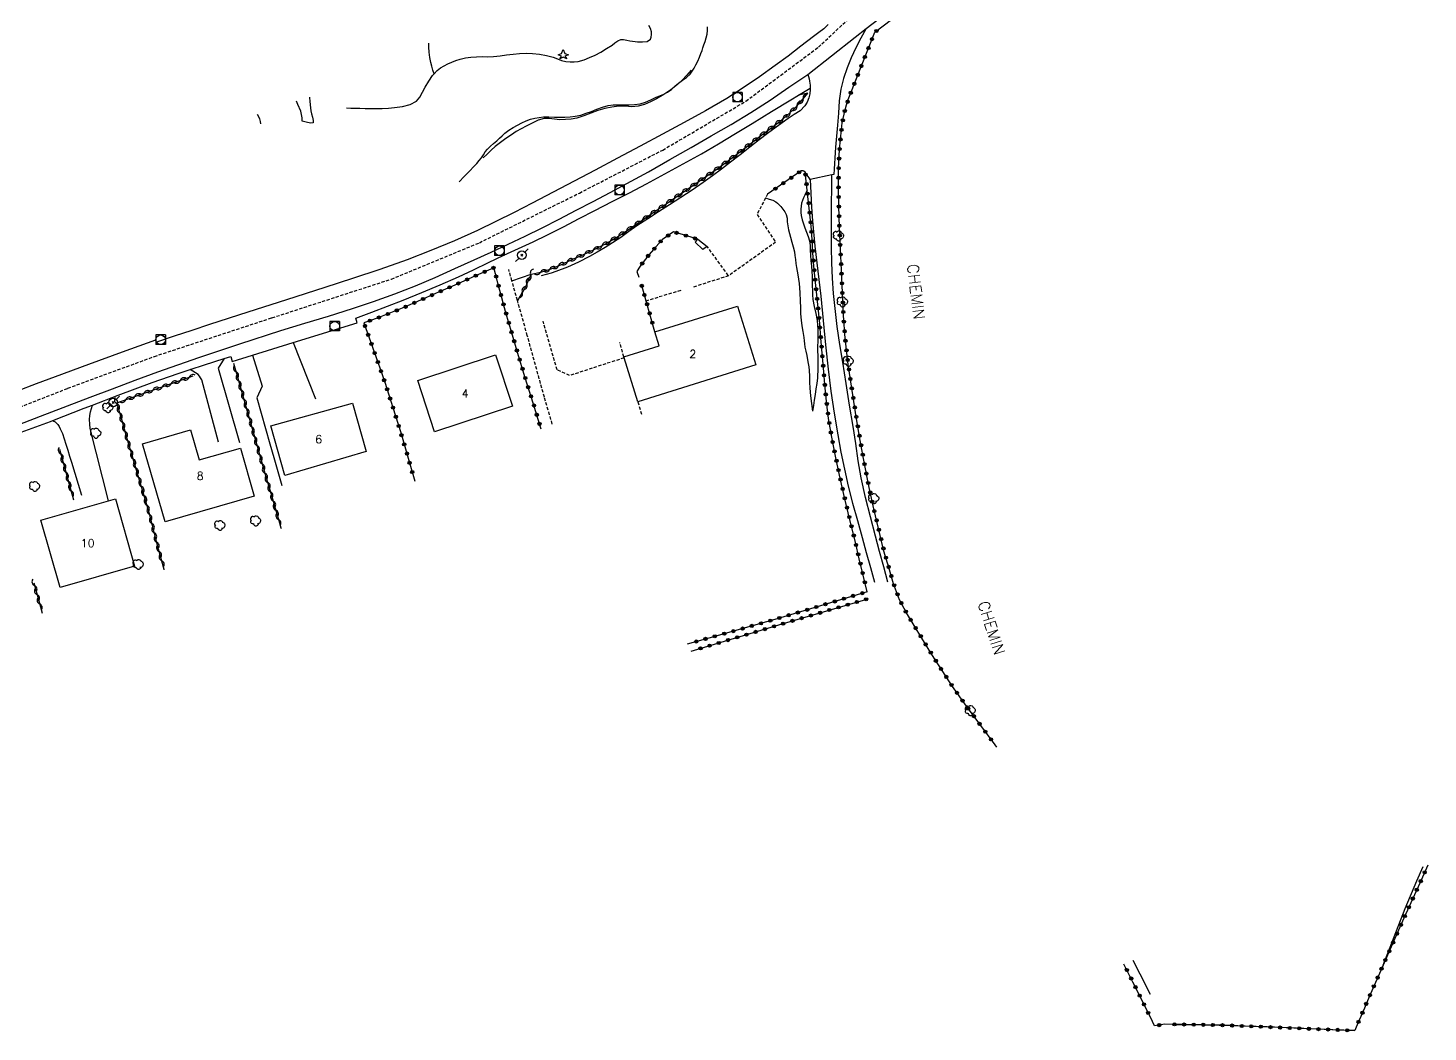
# Model space of a CAD drawing. Header units: millimetres. Extents: x 192000 to 193000, y 104999 to 106000.
# Drawn here: x 192181.7 to 192400.3, y 105669.4 to 105826.2 of the extents above; entities that cross this region are included whole.
import ezdxf
from ezdxf.enums import TextEntityAlignment as Align

# ---------------------------------------------------------------- set-up
doc = ezdxf.new("R2010")
doc.units = ezdxf.units.MM
doc.linetypes.add('DASHED', pattern=[0.75, 0.5, -0.25])
doc.layers.get('0').update_dxf_attribs({"linetype": 'CONTINUOUS'})
for name, color, linetype in [('W0001', 6, 'DASHED'), ('W0008', 7, 'CONTINUOUS'), ('W0014', 7, 'CONTINUOUS'), ('W0017', 7, 'CONTINUOUS'), ('W0071', 7, 'CONTINUOUS'), ('W0101', 7, 'CONTINUOUS'), ('W0105', 7, 'CONTINUOUS'), ('W0112', 1, 'DASHED'), ('W0211', 2, 'CONTINUOUS'), ('W0214', 2, 'CONTINUOUS'), ('W0300', 7, 'CONTINUOUS'), ('W0303', 7, 'CONTINUOUS'), ('W0310', 3, 'CONTINUOUS'), ('W0323', 7, 'CONTINUOUS'), ('W0420', 7, 'CONTINUOUS'), ('W0473', 7, 'CONTINUOUS'), ('W0989', 7, 'CONTINUOUS'), ('W0991', 7, 'CONTINUOUS')]:
    doc.layers.add(name, color=color, linetype=linetype)
doc.styles.get("Standard").update_dxf_attribs({"font": 'romans.shx', "width": 0.85})

# ---------------------------------------------------------------- blocks, each defined once
blk = doc.blocks.new('T420')
for p, q in [((0.75, 0.75), (-0.75, 0.75)), ((-0.75, 0.75), (-0.75, -0.75)), ((0.75, 0.75), (0.75, -0.75)), ((0.75, -0.75), (-0.75, -0.75))]:
    blk.add_line(p, q)
blk.add_ellipse((0, 0), major_axis=(-0.53, 0.53), ratio=1, start_param=3.926991, end_param=10.210176)
blk = doc.blocks.new('T303')
for p, q in [((-0.77, 0), (-0.28, 0.21)), ((-0.28, -0.21), (-0.77, 0)), ((-0.28, 0.21), (0, 0.83)), ((0, 0.83), (0.28, 0.21)), ((0.28, 0.21), (0.83, 0)), ((0.83, 0), (0.28, -0.21)), ((-0.49, -0.63), (-0.28, -0.21)), ((0, -0.35), (-0.49, -0.63)), ((0.56, -0.63), (0, -0.35)), ((0.28, -0.21), (0.56, -0.63))]:
    blk.add_line(p, q)
blk = doc.blocks.new('T300')
for p, q in [((-0.8, 0.51), (-0.86, 0.34)), ((-0.86, 0.34), (-0.86, 0.17)), ((-0.86, 0.17), (-0.74, 0.06)), ((-0.69, 0.63), (-0.8, 0.51)), ((-0.8, -0.06), (-0.74, 0.06)), ((-0.74, 0.06), (-0.69, 0.11)), ((-0.57, 0.69), (-0.69, 0.63)), ((-0.46, 0.69), (-0.57, 0.69)), ((-0.29, 0.63), (-0.46, 0.69)), ((-0.29, 0.63), (-0.17, 0.74)), ((-0.23, 0.57), (-0.29, 0.63)), ((-0.17, 0.74), (-0.06, 0.8)), ((-0.06, 0.8), (0.06, 0.8)), ((0.06, 0.8), (0.23, 0.74)), ((0.23, 0.74), (0.34, 0.63)), ((0.34, 0.63), (0.4, 0.51)), ((0.46, 0.46), (0.34, 0.46)), ((0.4, 0.51), (0.4, 0.46)), ((0.57, 0.4), (0.46, 0.46)), ((0.57, 0.4), (0.69, 0.29)), ((0.69, 0.29), (0.74, 0.17)), ((0.74, 0.06), (0.69, -0.17)), ((0.74, 0.17), (0.74, 0.06)), ((-0.8, -0.17), (-0.8, -0.06)), ((-0.8, -0.23), (-0.8, -0.17)), ((-0.74, -0.34), (-0.8, -0.23)), ((-0.69, -0.4), (-0.74, -0.34)), ((-0.51, -0.46), (-0.69, -0.4)), ((-0.4, -0.46), (-0.51, -0.46)), ((-0.4, -0.46), (-0.34, -0.46)), ((-0.34, -0.46), (-0.34, -0.4)), ((-0.34, -0.51), (-0.34, -0.46)), ((-0.29, -0.63), (-0.34, -0.51)), ((-0.17, -0.74), (-0.29, -0.63)), ((-0.06, -0.8), (-0.17, -0.74)), ((0.06, -0.8), (-0.06, -0.8)), ((0.17, -0.74), (0.06, -0.8)), ((0.23, -0.69), (0.17, -0.74)), ((0.29, -0.46), (0.23, -0.46)), ((0.29, -0.63), (0.23, -0.69)), ((0.46, -0.4), (0.29, -0.46)), ((0.34, -0.51), (0.29, -0.63)), ((0.34, -0.51), (0.34, -0.46)), ((0.57, -0.34), (0.46, -0.4)), ((0.63, -0.29), (0.57, -0.34)), ((0.69, -0.17), (0.63, -0.29))]:
    blk.add_line(p, q)
blk = doc.blocks.new('T473')
for p, q in [((-0.166667, 0.166667), (0.166667, -0.166667)), ((-0.166667, -0.166667), (0.166667, 0.166667)), ((0.500001, 0.500001), (1.000002, 1.000002)), ((-1.000002, -1.000002), (-0.500001, -0.500001))]:
    blk.add_line(p, q)
blk.add_ellipse((0, 0), major_axis=(0.471405, 0.471405), ratio=1, start_param=5.4977871438, end_param=11.780972451)
blk = doc.blocks.new('t323o')
at = {"color": 0, "linetype": 'Continuous'}
for radius in [0.25, 0.15]:
    blk.add_circle((0, 0), radius, dxfattribs=at)
blk = doc.blocks.new('t310o')
at = {"color": 0, "linetype": 'Continuous'}
for centre, start, end in [((-0.5, 0.38), 216.8699, 323.1304), ((0.5, -0.37), 36.8699, 143.1303)]:
    blk.add_arc(centre, 0.625, start, end, dxfattribs=at)

msp = doc.modelspace()

# ---------------------------------------------------------------- linework, layer by layer
at = {"layer": 'W0001'}
msp.add_lwpolyline([(192023.77, 105671), (192033.54, 105679.78), (192042.98, 105688.81), (192055.85, 105701.49), (192066.97, 105711.35), (192078.77, 105720.17), (192090.17, 105727.69), (192102.26, 105733.98), (192114.73, 105739.69), (192126.74, 105744.99), (192141.28, 105751.44), (192158.29, 105758.62), (192173.39, 105764.24), (192187.89, 105769.94), (192201.39, 105774.91), (192219.76, 105780.94), (192238.41, 105786.99), (192252.16, 105792.67), (192267.78, 105800.43), (192280.79, 105807.15), (192293.77, 105814.78), (192305.09, 105823.22), (192312.6, 105830.25)], dxfattribs=at)
at = {"layer": 'W0008'}
for points in [[(192303.47, 105818.97), (192307.15, 105821.87), (192310.83, 105824.77), (192312.55, 105826.11), (192314.53, 105827.64), (192318.52, 105830.68), (192322.54, 105833.68), (192326.59, 105836.63), (192331.59, 105840.14), (192336.65, 105843.58), (192341.73, 105846.98), (192346.98, 105850.43), (192352.25, 105853.84), (192357.51, 105857.27), (192362.23, 105860.41), (192366.95, 105863.56), (192371.68, 105866.69), (192375.97, 105869.48), (192380.27, 105872.25), (192384.58, 105875.01)], [(192306.6, 105826.78), (192305.93, 105826.09), (192305.14, 105825.49), (192304.35, 105824.89), (192302.37, 105823.36), (192300.38, 105821.83), (192298.37, 105820.33), (192295.88, 105818.57), (192293.35, 105816.85), (192290.78, 105815.21), (192287.48, 105813.27), (192284.12, 105811.45), (192280.76, 105809.64), (192277.25, 105807.74), (192273.74, 105805.86), (192270.22, 105803.99), (192266.95, 105802.27), (192263.68, 105800.55), (192260.41, 105798.84), (192257.57, 105797.41), (192254.73, 105795.97), (192251.86, 105794.59), (192248.24, 105792.97), (192244.58, 105791.43), (192240.88, 105789.98), (192236.62, 105788.47), (192232.32, 105787.07), (192228.01, 105785.66), (192222.01, 105783.74), (192216, 105781.82), (192210, 105779.87), (192207.24, 105778.96), (192204.49, 105778.05), (192201.73, 105777.13), (192201.59, 105777.44)], [(192201.59, 105777.44), (192196.35, 105775.55), (192191.1, 105773.66), (192185.88, 105771.74), (192182.92, 105770.62), (192179.96, 105769.48), (192177, 105768.35), (192173.39, 105766.97), (192169.78, 105765.6), (192166.17, 105764.21), (192163.17, 105763.03), (192160.17, 105761.84), (192157.18, 105760.63), (192156.4, 105760.32), (192152.96, 105758.92), (192150.65, 105757.97), (192148.76, 105757.19), (192144.57, 105755.42), (192141.23, 105753.98), (192137.91, 105752.52), (192134.6, 105751.04), (192133.01, 105750.33), (192131.42, 105749.61), (192129.83, 105748.89)]]:
    msp.add_lwpolyline(points, dxfattribs=at)
at = {"layer": 'W0014'}
for points in [[(192175.88, 105762.63), (192183.61, 105765.58), (192191.34, 105768.52), (192194.87, 105769.86), (192198.4, 105771.21), (192201.94, 105772.52), (192208.31, 105774.73), (192214.72, 105776.85), (192221.13, 105778.96), (192224.87, 105780.08), (192228.61, 105781.2), (192232.33, 105782.39), (192235.63, 105783.51), (192238.92, 105784.69), (192242.17, 105785.95), (192245.25, 105787.25), (192248.31, 105788.62), (192251.36, 105790.01), (192254.01, 105791.22), (192256.65, 105792.44), (192259.28, 105793.69), (192261.95, 105795.02), (192264.6, 105796.37), (192267.24, 105797.74), (192269.9, 105799.12), (192272.55, 105800.5), (192275.18, 105801.91), (192278.55, 105803.77), (192281.91, 105805.66), (192285.24, 105807.57), (192288.36, 105809.36), (192291.47, 105811.16), (192294.54, 105813.02), (192297.54, 105814.96), (192300.5, 105816.97), (192303.47, 105818.97)], [(192232.87, 105780.9), (192235.33, 105781.83), (192237.8, 105782.76), (192240.26, 105783.72), (192243.15, 105784.89), (192246.02, 105786.09), (192248.87, 105787.35), (192251.24, 105788.46), (192253.59, 105789.6), (192255.95, 105790.74), (192258.24, 105791.79), (192260.53, 105792.82), (192262.81, 105793.9), (192265.28, 105795.14), (192267.72, 105796.43), (192270.17, 105797.72), (192272.87, 105799.1), (192275.57, 105800.48), (192278.25, 105801.88), (192281.13, 105803.42), (192283.99, 105804.97), (192286.83, 105806.57), (192289.49, 105808.13), (192292.13, 105809.72), (192294.77, 105811.32), (192297.78, 105813.15), (192300.8, 105814.99), (192302.01, 105815.72), (192303.81, 105816.82)], [(192213.52, 105774.13), (192216.73, 105775.12), (192223.09, 105777.08), (192233.05, 105780.16)], [(192233.05, 105780.16), (192232.87, 105780.9)], [(192185.16, 105764.76), (192185.53, 105764.91), (192190.44, 105766.82), (192191.71, 105767.32), (192195.72, 105768.88), (192201.03, 105770.85), (192205.11, 105772.24), (192206.98, 105772.85), (192209.22, 105773.58), (192212.3, 105774.59), (192213.32, 105774.92)], [(192213.32, 105774.92), (192213.52, 105774.13)], [(192155.54, 105753.24), (192155.85, 105753.38), (192159.86, 105755.11), (192163.91, 105756.74), (192167.98, 105758.34), (192168.01, 105758.35), (192173.02, 105760.27), (192173.69, 105760.52), (192179.42, 105762.64), (192185.16, 105764.76)]]:
    msp.add_lwpolyline(points, dxfattribs=at)
at = {"layer": 'W0017'}
for points in [[(192312.55, 105826.11), (192311.74, 105824.61), (192310.92, 105823.11), (192310.2, 105821.57), (192309.57, 105819.97), (192309.02, 105818.33), (192308.6, 105816.67), (192308.33, 105814.81), (192308.22, 105812.92), (192308.1, 105811.03), (192307.94, 105809.31), (192307.78, 105807.59), (192307.64, 105805.87), (192307.59, 105805.02), (192307.54, 105804.17), (192307.49, 105803.32)], [(192303.47, 105818.97), (192303.55, 105818.62), (192303.64, 105818.28), (192303.7, 105817.93), (192303.79, 105817.27), (192303.81, 105816.82), (192303.82, 105816.6), (192303.77, 105815.95), (192303.59, 105815.28), (192303.32, 105814.62), (192302.97, 105814.03), (192302.23, 105813.29), (192301.31, 105812.68), (192300.39, 105812.08), (192298.88, 105810.97), (192297.36, 105809.87), (192295.86, 105808.75), (192294.37, 105807.58), (192292.89, 105806.39), (192291.39, 105805.23), (192289.97, 105804.15), (192288.54, 105803.1), (192287.09, 105802.06), (192285.36, 105800.88), (192283.6, 105799.73), (192281.84, 105798.59), (192280.14, 105797.49), (192278.44, 105796.41), (192276.76, 105795.3), (192275.5, 105794.41), (192274.24, 105793.51), (192272.96, 105792.64), (192271.78, 105791.9), (192270.57, 105791.19), (192269.34, 105790.52), (192267.63, 105789.65), (192265.89, 105788.86), (192264.1, 105788.17), (192263.34, 105787.93), (192262.57, 105787.71), (192261.8, 105787.48)], [(192303.8, 105802.57), (192303.65, 105802.79), (192303.51, 105803.01), (192303.36, 105803.22), (192303.2, 105803.45), (192303.04, 105803.69), (192302.83, 105803.84), (192302.7, 105803.88), (192302.56, 105803.89), (192302.41, 105803.9)], [(192307.49, 105803.32), (192307.21, 105803.27), (192303.8, 105802.57)], [(192223.09, 105777.08), (192226.53, 105768.29)], [(192212.3, 105774.59), (192211.36, 105773.07), (192214.68, 105761.46)], [(192216.73, 105775.12), (192218.2, 105770.24)], [(192211.39, 105761.5), (192208.78, 105771.27), (192208.6, 105771.55), (192208.42, 105771.83), (192208.21, 105772.08), (192207.83, 105772.37), (192207.41, 105772.61), (192206.98, 105772.85)], [(192218.2, 105770.24), (192217.37, 105768.45), (192218.06, 105766.06), (192218.75, 105763.67), (192219.43, 105761.28), (192220.06, 105759.11), (192220.68, 105756.94), (192221.3, 105754.77)], [(192191.34, 105763.67), (192191.31, 105764.35), (192191.28, 105765.03), (192191.31, 105765.7), (192191.41, 105766.24), (192191.56, 105766.78), (192191.71, 105767.32)], [(192185.53, 105764.91), (192185.71, 105764.79), (192185.89, 105764.68), (192186.05, 105764.56), (192186.3, 105764.28), (192186.51, 105763.95), (192186.7, 105763.62), (192187.05, 105762.85), (192187.32, 105762.04), (192187.57, 105761.21), (192187.87, 105760.28), (192188.15, 105759.33), (192188.44, 105758.39), (192188.97, 105756.68), (192189.5, 105754.97), (192190.03, 105753.26)], [(192194.2, 105752.34), (192191.34, 105763.67)]]:
    msp.add_lwpolyline(points, dxfattribs=at)
at = {"layer": 'W0071'}
for points in [[(192303.8, 105802.57), (192303.92, 105800.41), (192304.03, 105798.24), (192304.17, 105796.08), (192304.55, 105792.15), (192305.01, 105788.24), (192305.46, 105784.32), (192305.83, 105780.52), (192306.19, 105776.72), (192306.61, 105772.92), (192307.06, 105769.49), (192307.57, 105766.06), (192308.14, 105762.64), (192308.62, 105759.96), (192309.15, 105757.3), (192309.74, 105754.65), (192310.42, 105751.96), (192311.18, 105749.28), (192311.93, 105746.61), (192312.57, 105744.28), (192313.22, 105741.95), (192313.86, 105739.62)], [(192315.96, 105739.66), (192315.3, 105742.05), (192314.64, 105744.44), (192313.99, 105746.84), (192313.21, 105749.86), (192312.45, 105752.89), (192311.79, 105755.95), (192311.32, 105758.61), (192310.92, 105761.29), (192310.52, 105763.97), (192309.98, 105767.32), (192309.43, 105770.66), (192308.9, 105774), (192308.47, 105776.79), (192308.05, 105779.59), (192307.7, 105782.39), (192307.48, 105784.76), (192307.31, 105787.15), (192307.18, 105789.53), (192307.13, 105791.93), (192307.13, 105794.34), (192307.14, 105796.74), (192307.16, 105798.92), (192307.19, 105801.09), (192307.21, 105803.27)]]:
    msp.add_lwpolyline(points, dxfattribs=at)
at = {"layer": 'W0101'}
for points in [[(192276.89, 105767.82), (192274.74, 105774.68), (192274.7, 105774.83), (192280.25, 105776.57), (192280.25, 105776.56), (192279.57, 105778.73), (192292.44, 105782.76), (192295.31, 105773.58)], [(192242.52, 105771.13), (192254.68, 105775.14), (192257.32, 105767.13), (192245.16, 105763.12), (192242.52, 105771.13)], [(192221.78, 105756.31), (192219.6, 105764.04), (192232.31, 105767.63), (192234.45, 105760.05)], [(192203.05, 105749.08), (192199.54, 105761.27), (192207.05, 105763.44), (192208.41, 105758.73), (192214.84, 105760.58), (192216.99, 105753.1)], [(192186.66, 105738.82), (192183.65, 105749.31), (192194.2, 105752.34), (192195.3, 105752.66), (192198.31, 105742.17)]]:
    msp.add_lwpolyline(points, close=True, dxfattribs=at)
at = {"layer": 'W0105'}
msp.add_lwpolyline([(192286.25, 105793.21), (192287.73, 105792.09), (192287.04, 105791.62), (192285.83, 105792.76)], close=True, dxfattribs=at)
at = {"layer": 'W0112'}
for points in [[(192297.15, 105800.26), (192296.85, 105799.68), (192295.51, 105797.09), (192298.42, 105792.75), (192291.07, 105787.51), (192291.02, 105787.57), (192287.73, 105792.09)], [(192263.54, 105764.35), (192262.3, 105768.53), (192259.63, 105778.19), (192258.09, 105783.66), (192257.23, 105786.74), (192256.73, 105788.5)], [(192291.07, 105787.51), (192285.58, 105785.74)], [(192283.59, 105785.22), (192278.19, 105783.56)], [(192274.74, 105774.68), (192266.24, 105771.92), (192264.29, 105772.8), (192262.1, 105780.41)], [(192274.7, 105774.83), (192274.09, 105777.07)], [(192276.89, 105767.82), (192277.48, 105765.83)]]:
    msp.add_lwpolyline(points, dxfattribs=at)
at = {"layer": 'W0211'}
for points in [[(192248.98, 105802.18), (192249.78, 105802.99), (192250.57, 105803.8), (192251.34, 105804.63), (192251.73, 105805.06), (192252.11, 105805.49), (192252.47, 105805.93), (192252.78, 105806.39), (192253.07, 105806.86), (192253.4, 105807.3), (192253.86, 105807.76), (192254.36, 105808.17), (192254.87, 105808.59), (192255.28, 105808.99), (192255.7, 105809.39), (192256.13, 105809.77), (192256.76, 105810.23), (192257.42, 105810.65), (192258.1, 105811.03), (192258.76, 105811.38), (192259.45, 105811.7), (192260.15, 105811.95), (192260.8, 105812.12), (192261.48, 105812.24), (192262.15, 105812.32), (192263.01, 105812.33), (192263.86, 105812.29), (192264.72, 105812.27), (192265.52, 105812.28), (192266.32, 105812.32), (192267.11, 105812.42), (192267.97, 105812.62), (192268.81, 105812.89), (192269.65, 105813.18), (192270.51, 105813.51), (192271.37, 105813.86), (192272.24, 105814.11), (192273.03, 105814.2), (192273.83, 105814.21), (192274.63, 105814.22), (192275.52, 105814.23), (192276.4, 105814.24), (192277.27, 105814.35), (192278.11, 105814.63), (192278.93, 105815), (192279.74, 105815.39), (192280.35, 105815.64), (192280.96, 105815.9), (192281.54, 105816.2), (192282.14, 105816.63), (192282.7, 105817.11), (192283.27, 105817.6), (192283.89, 105818.05), (192284.51, 105818.5), (192285.05, 105819.01), (192285.4, 105819.46), (192285.7, 105819.94), (192285.98, 105820.44), (192286.27, 105821.03), (192286.53, 105821.64), (192286.76, 105822.25), (192286.92, 105822.68), (192287.06, 105823.12), (192287.21, 105823.56), (192287.4, 105824.11), (192287.59, 105824.67), (192287.73, 105825.23), (192287.77, 105825.81), (192287.77, 105826.4)], [(192225.63, 105815.43), (192225.62, 105815.32), (192225.66, 105814.76), (192225.72, 105814.21), (192225.78, 105813.74), (192225.85, 105813.27), (192225.93, 105812.8), (192226.07, 105812.29), (192226.21, 105811.77), (192226.18, 105811.42), (192225.78, 105811.34), (192225.12, 105811.51), (192224.47, 105811.67), (192224.47, 105811.84), (192224.47, 105812.01), (192224.46, 105812.18), (192224.24, 105813.24), (192223.82, 105814.25), (192223.59, 105814.76)], [(192296.85, 105799.68), (192297.4, 105799.5), (192297.96, 105799.33), (192298.46, 105799.07), (192298.73, 105798.84), (192298.99, 105798.58), (192299.23, 105798.31), (192299.54, 105797.93), (192299.83, 105797.52), (192300.06, 105797.09), (192300.2, 105796.52), (192300.24, 105795.91), (192300.3, 105795.3), (192300.44, 105794.7), (192300.59, 105794.11), (192300.75, 105793.52), (192300.96, 105792.77), (192301.17, 105792.02), (192301.34, 105791.26), (192301.44, 105790.65), (192301.51, 105790.03), (192301.58, 105789.41), (192301.69, 105788.82), (192301.8, 105788.23), (192301.91, 105787.64), (192302.08, 105786.28), (192302.18, 105784.91), (192302.27, 105783.54), (192302.3, 105782.55), (192302.32, 105781.57), (192302.38, 105780.59), (192302.5, 105779.68), (192302.66, 105778.78), (192302.8, 105777.87), (192302.86, 105777.37), (192302.91, 105776.88), (192302.98, 105776.38), (192303.11, 105775.71), (192303.28, 105775.04), (192303.42, 105774.36), (192303.52, 105773.81), (192303.6, 105773.27), (192303.66, 105772.72), (192303.72, 105771.8), (192303.73, 105770.88), (192303.76, 105769.96), (192303.87, 105768.76), (192304.02, 105767.56), (192304.17, 105766.36)], [(192257.23, 105786.74), (192260.23, 105787.78)]]:
    msp.add_lwpolyline(points, dxfattribs=at)
at = {"layer": 'W0214'}
for points in [[(192231.4, 105813.73), (192232.09, 105813.71), (192232.79, 105813.69), (192233.48, 105813.67), (192234.32, 105813.65), (192235.16, 105813.62), (192236, 105813.62), (192236.96, 105813.63), (192237.93, 105813.67), (192238.89, 105813.77), (192240.12, 105813.96), (192241.34, 105814.24), (192242.35, 105814.79), (192242.86, 105815.43), (192243.27, 105816.21), (192243.7, 105816.98), (192244.26, 105817.9), (192244.84, 105818.81), (192245.07, 105819.05), (192245.55, 105819.59), (192246.07, 105819.97), (192246.63, 105820.3), (192247.2, 105820.6), (192247.84, 105820.9), (192248.49, 105821.15), (192249.15, 105821.35), (192249.99, 105821.54), (192250.83, 105821.65), (192251.69, 105821.73), (192252.57, 105821.75), (192253.46, 105821.73), (192254.35, 105821.74), (192255.37, 105821.85), (192256.4, 105822.01), (192257.42, 105822.13), (192258.43, 105822.21), (192259.44, 105822.27), (192260.44, 105822.25), (192261.53, 105822.12), (192262.61, 105821.92), (192263.68, 105821.65), (192264.34, 105821.42), (192265, 105821.16), (192265.67, 105820.98), (192266.31, 105820.92), (192266.96, 105820.92), (192267.6, 105820.99), (192268.49, 105821.22), (192269.37, 105821.58), (192270.22, 105821.99), (192271.13, 105822.46), (192272.01, 105822.99), (192272.87, 105823.54), (192273.32, 105823.88), (192273.75, 105824.23), (192274.22, 105824.44), (192274.68, 105824.44), (192275.17, 105824.33), (192275.65, 105824.22), (192276.05, 105824.15), (192276.46, 105824.08), (192276.86, 105824.04), (192277.62, 105824.04), (192278.37, 105824.13), (192278.87, 105824.46), (192279, 105824.8), (192279.05, 105825.22), (192279.04, 105825.63), (192278.89, 105826.13), (192278.62, 105826.61)], [(192245.07, 105819.05), (192244.89, 105819.64), (192244.71, 105820.23), (192244.56, 105820.82), (192244.42, 105821.62), (192244.32, 105822.42), (192244.26, 105823.23), (192244.26, 105823.77), (192244.26, 105823.86)], [(192303.46, 105816.02), (192302.01, 105815.72)], [(192217.44, 105812.75), (192217.67, 105812.4), (192217.8, 105812.03), (192217.89, 105811.62), (192217.98, 105811.22)], [(192303.36, 105800.82), (192303.16, 105800.45), (192302.96, 105800.08), (192302.79, 105799.7), (192302.62, 105799.27), (192302.48, 105798.83), (192302.39, 105798.39), (192302.35, 105797.89), (192302.37, 105797.39), (192302.42, 105796.9), (192302.56, 105796.26), (192302.75, 105795.62), (192302.96, 105794.99), (192303.22, 105794.32), (192303.49, 105793.65), (192303.7, 105792.96), (192303.8, 105792.22), (192303.82, 105791.46), (192303.85, 105790.71), (192303.93, 105789.87), (192304.01, 105789.02), (192304.07, 105788.18), (192304.1, 105787.43), (192304.11, 105786.69), (192304.12, 105785.94), (192304.15, 105785.23), (192304.17, 105784.52), (192304.23, 105783.82), (192304.43, 105782.72), (192304.7, 105781.64), (192304.9, 105780.54), (192305, 105779.08), (192305, 105777.61), (192304.98, 105776.14), (192305, 105774.62), (192305.01, 105773.1), (192304.94, 105771.58), (192304.85, 105770.7), (192304.72, 105769.82), (192304.59, 105768.95), (192304.45, 105768.09), (192304.31, 105767.23), (192304.17, 105766.36)]]:
    msp.add_lwpolyline(points, dxfattribs=at)
at = {"layer": 'W0300'}
for points in [[(192393.3, 105679.83), (192395.01, 105684.24), (192396.72, 105688.65), (192398.54, 105693.01), (192399.56, 105695.21)], [(192354.2, 105680.62), (192355.3, 105678.46), (192356.92, 105675.29)], [(192360.77, 105670.57), (192365.37, 105670.47), (192369.97, 105670.37), (192374.57, 105670.24), (192379.33, 105670.05), (192384.09, 105669.82), (192388.86, 105669.59)]]:
    msp.add_lwpolyline(points, dxfattribs=at)
at = {"layer": 'W0303'}
msp.add_lwpolyline([(192285.24, 105819.62), (192284.54, 105818.85), (192283.84, 105818.08), (192283.1, 105817.37), (192282.06, 105816.55), (192280.94, 105815.82), (192279.79, 105815.17), (192278.87, 105814.69), (192277.92, 105814.27), (192276.94, 105813.98), (192275.95, 105813.92), (192274.93, 105813.99), (192273.92, 105814), (192272.83, 105813.85), (192271.74, 105813.62), (192270.67, 105813.34), (192269.56, 105812.93), (192268.47, 105812.47), (192267.35, 105812.12), (192266.47, 105811.98), (192265.58, 105811.91), (192264.69, 105811.88), (192263.87, 105811.96), (192263.06, 105812.08), (192262.26, 105812.08), (192261.31, 105811.81), (192260.39, 105811.36), (192259.48, 105810.88), (192258.7, 105810.46), (192257.92, 105810.02), (192257.16, 105809.55), (192256.29, 105808.96), (192255.45, 105808.34), (192254.63, 105807.68), (192253.99, 105807.11), (192253.37, 105806.51), (192252.74, 105805.91)], dxfattribs=at)
at = {"layer": 'W0310'}
for points in [[(192260.23, 105787.78), (192260.74, 105787.88), (192261.24, 105787.97), (192261.75, 105788.08), (192263.37, 105788.6), (192264.95, 105789.28), (192266.51, 105789.98), (192268.31, 105790.77), (192270.09, 105791.6), (192271.84, 105792.49), (192273.9, 105793.72), (192275.9, 105795.06), (192277.89, 105796.41), (192279.77, 105797.68), (192281.64, 105798.97), (192283.52, 105800.26), (192285.5, 105801.61), (192287.48, 105802.96), (192289.44, 105804.34), (192291.67, 105805.98), (192293.87, 105807.67), (192296.06, 105809.37), (192297.83, 105810.69), (192299.59, 105812.03), (192301.23, 105813.49), (192301.99, 105814.31), (192302.73, 105815.17), (192303.46, 105816.02)], [(192260.23, 105787.78), (192259.88, 105787.02), (192259.54, 105786.27), (192259.17, 105785.52), (192258.82, 105784.9), (192258.46, 105784.28), (192258.09, 105783.66)], [(192213.75, 105773.86), (192214.43, 105771.49), (192215.12, 105769.12), (192215.8, 105766.74), (192216.57, 105763.99), (192217.33, 105761.24), (192218.11, 105758.5), (192218.86, 105755.94), (192219.62, 105753.38), (192220.37, 105750.82), (192220.76, 105749.47), (192221.15, 105748.11), (192221.17, 105748.01)], [(192195.52, 105767.65), (192207.47, 105771.86)], [(192202.93, 105741.55), (192202.9, 105741.63), (192202.03, 105744.79), (192201.56, 105746.63), (192201.09, 105748.48), (192200.61, 105750.32), (192199.7, 105753.49), (192198.76, 105756.63), (192197.81, 105759.78), (192197.05, 105762.41), (192196.29, 105765.03), (192195.52, 105767.65)], [(192188.79, 105752.47), (192186.6, 105760.35)], [(192182.54, 105739.55), (192183.59, 105735.78), (192183.86, 105734.81)]]:
    msp.add_lwpolyline(points, dxfattribs=at)
at = {"layer": 'W0323'}
for points in [[(192332.94, 105713.88), (192332.68, 105714.22), (192330.45, 105717.25), (192328.22, 105720.28), (192326.06, 105723.35), (192324.41, 105725.84), (192322.82, 105728.37), (192321.26, 105730.91), (192320.04, 105732.88), (192318.84, 105734.85), (192317.78, 105736.9), (192316.84, 105739.38), (192316.09, 105741.95), (192315.34, 105744.51), (192314.55, 105747.82), (192313.75, 105751.12), (192313.01, 105754.44), (192312.29, 105758.11), (192311.64, 105761.8), (192311.02, 105765.49), (192310.36, 105769.57), (192309.76, 105773.66), (192309.28, 105777.77), (192309.01, 105781.29), (192308.84, 105784.83), (192308.69, 105788.36), (192308.53, 105791.71), (192308.38, 105795.06), (192308.29, 105798.41), (192308.25, 105801.35), (192308.26, 105804.29), (192308.4, 105807.22), (192308.58, 105809.3), (192308.83, 105811.38), (192309.26, 105813.42), (192309.5, 105814.23), (192309.77, 105815.03), (192310.05, 105815.83), (192313.89, 105825.54), (192316.49, 105827.55)], [(192302.41, 105803.9), (192297.15, 105800.26)], [(192312.71, 105738.16), (192312.1, 105740.74), (192311.48, 105743.31), (192310.87, 105745.88), (192310.03, 105749.38), (192309.19, 105752.88), (192308.4, 105756.38), (192307.77, 105759.32), (192307.18, 105762.27), (192306.68, 105765.23), (192306.36, 105767.86), (192306.11, 105770.5), (192305.88, 105773.14), (192305.68, 105775.44), (192305.49, 105777.74), (192305.3, 105780.04), (192305, 105783.03), (192304.69, 105786.01), (192304.41, 105789), (192304.25, 105791.08), (192304.11, 105793.17), (192303.96, 105795.25), (192303.68, 105798.07), (192303.36, 105800.82), (192303.36, 105800.88), (192303.04, 105803.69)], [(192286.25, 105793.21), (192282.48, 105794.35), (192280.74, 105793.19), (192279.71, 105792.02), (192278.69, 105790.84), (192277.73, 105789.63), (192277.39, 105789.15), (192277.06, 105788.67), (192276.73, 105788.19)], [(192261.79, 105763.56), (192261.75, 105763.69), (192260.55, 105767.63), (192259.31, 105771.57), (192258.11, 105775.51), (192257.2, 105778.61), (192256.3, 105781.72), (192255.44, 105784.83), (192255.09, 105786.14), (192254.76, 105787.46), (192254.42, 105788.77), (192251.54, 105787.49), (192248.66, 105786.22), (192245.77, 105784.95), (192242.95, 105783.69), (192240.11, 105782.45), (192237.25, 105781.28), (192236.2, 105780.9), (192235.16, 105780.53), (192234.11, 105780.15), (192235.21, 105777.07), (192236.31, 105773.99), (192237.38, 105770.89), (192238.65, 105766.95), (192239.87, 105763), (192241.05, 105759.03), (192241.97, 105755.78), (192242.07, 105755.41)], [(192276.73, 105788.19), (192277.07, 105787.31)], [(192279.57, 105778.73), (192278.19, 105783.56), (192277.5, 105785.99)], [(192312.71, 105738.16), (192308.03, 105736.75), (192303.34, 105735.33), (192298.65, 105733.94), (192293.32, 105732.41), (192287.97, 105730.92), (192284.59, 105729.98)], [(192285.23, 105728.88), (192289.4, 105730.11), (192294.42, 105731.62), (192299.43, 105733.12), (192303.91, 105734.44), (192308.4, 105735.75), (192312.88, 105737.06)], [(192400.3, 105695.44), (192399.02, 105692.63), (192396.54, 105687.14), (192394.72, 105683.06), (192393.3, 105679.83), (192392.92, 105678.98), (192391.14, 105674.88), (192390.38, 105673.12), (192389.62, 105671.35), (192389.47, 105671)], [(192357.26, 105671), (192355.91, 105673.75), (192354.23, 105677.18), (192352.82, 105679.99)], [(192359.21, 105670.6), (192357.6, 105670.32), (192357.26, 105671)], [(192388.86, 105669.59), (192385.45, 105669.73), (192382.04, 105669.87), (192378.64, 105670.01), (192375.18, 105670.16), (192371.73, 105670.31), (192368.27, 105670.43), (192365.25, 105670.5), (192362.23, 105670.55), (192360.77, 105670.57), (192359.21, 105670.6)], [(192389.47, 105671), (192388.86, 105669.59)]]:
    msp.add_lwpolyline(points, dxfattribs=at)

# ---------------------------------------------------------------- block references
at = {"layer": 'W0300', "rotation": 359.9999899820874}
for p in [(192308.28, 105793.71), (192308.89, 105783.41), (192309.81, 105774.14), (192194.17, 105766.89), (192192.27, 105762.91), (192182.73, 105754.59), (192313.77, 105752.69), (192211.66, 105748.49), (192217.24, 105749.2), (192198.91, 105742.4), (192328.86, 105719.58)]:
    msp.add_blockref('T300', p, dxfattribs=at)
at = {"layer": 'W0303', "rotation": 359.9999899820874}
msp.add_blockref('T303', (192265.23, 105822.01), dxfattribs=at)
at = {"layer": 'W0310'}
for p, rotation in [((192301.76, 105814.06), 47.09173721725126), ((192302.74, 105815.19), 49.35458502141182), ((192299.57, 105812.01), 37.19682409589881), ((192300.69, 105813.01), 41.64004012465038), ((192297.17, 105810.2), 36.8283940098404), ((192298.37, 105811.11), 37.19682409589881), ((192293.6, 105807.46), 37.42370240364208), ((192294.79, 105808.38), 37.89492018190186), ((192295.97, 105809.3), 37.89492018190186), ((192291.22, 105805.65), 36.43165012187266), ((192292.41, 105806.55), 37.42370240364208), ((192287.56, 105803.02), 35.08999845303209), ((192288.79, 105803.88), 35.08999845303209), ((192290.01, 105804.76), 36.43165012187266), ((192285.08, 105801.33), 34.20067611673469), ((192286.32, 105802.17), 34.25365787255425), ((192281.37, 105798.79), 34.50073682438511), ((192282.61, 105799.64), 34.55653112567687), ((192283.84, 105800.49), 34.20067611673469), ((192278.89, 105797.09), 34.04650166372092), ((192280.14, 105797.94), 34.50073682438511), ((192275.17, 105794.57), 33.72311007089395), ((192276.41, 105795.41), 34.22515610145203), ((192277.65, 105796.25), 34.22515610145203), ((192271.33, 105792.23), 27.15301459187523), ((192272.63, 105792.97), 30.90640341878058), ((192273.92, 105793.74), 33.72311007089395), ((192267.26, 105790.31), 23.61601778974089), ((192268.63, 105790.92), 24.88304976565739), ((192269.99, 105791.55), 24.88304976565739), ((192260.17, 105787.65), 245.3738290827), ((192261.7, 105788.07), 12.22693600449678), ((192263.13, 105788.52), 17.79717428014389), ((192264.52, 105789.09), 23.20297528320436), ((192265.89, 105789.7), 24.28100265300346), ((192259.54, 105786.28), 245.3113145614505), ((192258.85, 105784.95), 241.0385849414972), ((192214.14, 105772.52), 286.1748327236205), ((192204.01, 105770.64), 19.39613002488892), ((192205.43, 105771.14), 19.39613002488892), ((192206.84, 105771.64), 19.39613002488892), ((192214.55, 105771.08), 286.1683727350446), ((192196.94, 105768.15), 19.39613002488892), ((192198.35, 105768.65), 19.39613002488892), ((192199.77, 105769.15), 19.39613002488892), ((192201.18, 105769.65), 19.39613002488892), ((192202.6, 105770.14), 19.39613002488892), ((192214.97, 105769.64), 286.1683727350446), ((192215.39, 105768.2), 286.0282392570539), ((192195.56, 105767.53), 106.1931038410808), ((192195.98, 105766.08), 106.1931038410808), ((192215.8, 105766.76), 286.0282392570539), ((192196.4, 105764.64), 106.1788079849747), ((192216.21, 105765.31), 285.6337390592011), ((192216.61, 105763.87), 285.4488632997485), ((192196.81, 105763.2), 106.1788079849747), ((192197.23, 105761.76), 106.2593659099007), ((192217.01, 105762.42), 285.4488632997485), ((192186.78, 105759.7), 105.5334870242803), ((192197.65, 105760.32), 106.2593659099007), ((192217.41, 105760.98), 285.7358151231248), ((192217.82, 105759.53), 285.7358151231248), ((192187.18, 105758.25), 105.5334870242803), ((192187.58, 105756.81), 105.5334870242803), ((192198.08, 105758.89), 106.6825554955633), ((192198.51, 105757.45), 106.6825554955633), ((192218.23, 105758.09), 286.3349764057964), ((192187.99, 105755.36), 105.5334870242803), ((192198.94, 105756.01), 106.7760235702576), ((192199.38, 105754.58), 106.7760235702576), ((192218.65, 105756.65), 286.3349764057964), ((192219.07, 105755.21), 286.6066192937091), ((192188.39, 105753.92), 105.5334870242803), ((192199.8, 105753.14), 105.9262422416891), ((192219.5, 105753.77), 286.6066192937091), ((192200.21, 105751.7), 105.9262422416891), ((192200.62, 105750.25), 104.6853976605895), ((192219.93, 105752.33), 286.3822640636828), ((192220.35, 105750.9), 286.3822640636828), ((192201.01, 105748.8), 104.6853976605895), ((192220.76, 105749.45), 285.8784550925993), ((192201.38, 105747.35), 104.1894208713174), ((192201.75, 105745.9), 104.5322984284233), ((192202.13, 105744.44), 105.3762512484214), ((192202.53, 105743), 105.3762512484214), ((192182.66, 105739.14), 285.5649059803027), ((192183.06, 105737.7), 285.5649059803027), ((192183.46, 105736.25), 285.5649059803027)]:
    msp.add_blockref('t310o', p, dxfattribs=dict(at, rotation=rotation))
at = {"layer": 'W0323'}
for p, rotation in [((192314.17, 105825.75), 37.70678195271333), ((192312.92, 105823.08), 68.39629140324854), ((192313.47, 105824.47), 68.39629140324854), ((192312.36, 105821.68), 68.39629140324854), ((192311.26, 105818.89), 68.39629140324854), ((192311.81, 105820.29), 68.39629140324854), ((192310.71, 105817.5), 68.39629140324854), ((192309.66, 105814.69), 71.22196677779736), ((192310.15, 105816.1), 68.39629140324854), ((192309.22, 105813.25), 78.25303314097462), ((192308.7, 105810.3), 83.1430996055496), ((192308.92, 105811.79), 78.25303314097462), ((192308.54, 105808.81), 85.09077042663151), ((192308.33, 105805.82), 87.12686285221922), ((192308.41, 105807.32), 85.09077042663151), ((192302.09, 105803.67), 214.641885721311), ((192308.26, 105804.32), 87.12686285221922), ((192299.62, 105801.97), 214.641885721311), ((192300.86, 105802.82), 214.641885721311), ((192303.08, 105803.32), 96.49679832794394), ((192303.25, 105801.83), 96.49679832794394), ((192308.25, 105802.82), 89.88310975808972), ((192308.25, 105801.32), 90.81873390502929), ((192298.39, 105801.12), 214.641885721311), ((192303.42, 105800.34), 96.47745976203613), ((192308.27, 105799.82), 90.81873390502929), ((192303.59, 105798.85), 96.47745976203613), ((192303.75, 105797.36), 95.6843754295783), ((192308.3, 105798.32), 91.47055373632575), ((192303.9, 105795.86), 95.6843754295783), ((192308.33, 105796.82), 91.47055373632575), ((192308.37, 105795.32), 91.47055373632575), ((192280.47, 105792.88), 228.9075764761461), ((192281.64, 105793.79), 213.6749018888318), ((192282.95, 105794.21), 163.1711401395274), ((192284.39, 105793.78), 163.1711401395274), ((192285.82, 105793.34), 163.1711401395274), ((192304.02, 105794.37), 94.36087804085034), ((192304.13, 105792.87), 93.78309725100043), ((192308.43, 105793.82), 92.54670098823823), ((192278.5, 105790.61), 231.6108331135868), ((192279.48, 105791.75), 228.9353318964651), ((192304.23, 105791.38), 93.78309725100043), ((192308.5, 105792.33), 92.54670098823823), ((192308.57, 105790.83), 92.82059283965658), ((192252.98, 105788.13), 203.9052615176905), ((192254.35, 105788.74), 203.9052615176905), ((192277.58, 105789.42), 234.7021476706068), ((192304.34, 105789.88), 94.19491131804668), ((192304.46, 105788.38), 95.37603414554187), ((192308.65, 105789.33), 92.82059283965658), ((192248.87, 105786.31), 203.9292547675114), ((192250.24, 105786.92), 203.9292547675114), ((192251.61, 105787.53), 203.9052615176905), ((192254.77, 105787.39), 104.4359749797653), ((192255.15, 105785.94), 104.7328143693387), ((192277.51, 105785.94), 105.9640559814151), ((192304.6, 105786.89), 95.37603414554187), ((192308.72, 105787.83), 92.44525152687878), ((192308.78, 105786.33), 92.44525152687878), ((192243.38, 105783.88), 203.9718906645817), ((192244.75, 105784.49), 203.9718906645817), ((192246.12, 105785.1), 203.709549497288), ((192247.49, 105785.7), 203.709549497288), ((192255.53, 105784.49), 105.4292316709451), ((192277.92, 105784.5), 105.9640559814151), ((192304.75, 105785.4), 95.99000835220556), ((192304.91, 105783.91), 95.99000835220556), ((192308.84, 105784.83), 92.44525152687878), ((192237.86, 105781.53), 202.0595433476527), ((192239.25, 105782.09), 202.0595433476527), ((192240.63, 105782.67), 203.7650866563722), ((192242, 105783.28), 203.7650866563722), ((192255.93, 105783.04), 105.4292316709451), ((192256.33, 105781.6), 106.1084995233213), ((192278.34, 105783.06), 105.9767453241888), ((192278.75, 105781.62), 105.9767453241888), ((192305.06, 105782.41), 95.66496337853309), ((192308.92, 105783.33), 92.73786520218425), ((192308.99, 105781.84), 92.73786520218425), ((192234.28, 105779.68), 289.6632388019818), ((192235.05, 105780.49), 199.5914594445857), ((192236.46, 105780.99), 200.1943342455478), ((192256.75, 105780.16), 106.1084995233213), ((192279.16, 105780.18), 105.9767453241888), ((192305.21, 105780.92), 95.66496337853309), ((192305.35, 105779.43), 94.89555964587255), ((192309.08, 105780.34), 94.26572261287403), ((192234.78, 105778.27), 289.6632388019818), ((192257.17, 105778.71), 106.1084995233213), ((192257.59, 105777.28), 106.4445602713696), ((192305.48, 105777.93), 94.89555964587255), ((192309.2, 105778.84), 94.26572261287403), ((192309.32, 105777.35), 96.66934223544808), ((192235.29, 105776.85), 289.6526467554206), ((192235.79, 105775.44), 289.6526467554206), ((192258.01, 105775.84), 106.4445602713696), ((192305.6, 105776.44), 94.64817189170864), ((192309.5, 105775.86), 96.66934223544808), ((192236.3, 105774.03), 289.6526467554206), ((192258.45, 105774.4), 106.9668240560466), ((192258.89, 105772.97), 106.9668240560466), ((192305.72, 105774.94), 94.94501554412163), ((192305.85, 105773.45), 94.94501554412163), ((192309.67, 105774.37), 96.66934223544808), ((192309.87, 105772.88), 98.45132515581838), ((192236.79, 105772.61), 288.9993664848483), ((192237.27, 105771.19), 288.9993664848483), ((192259.32, 105771.53), 107.4021103329646), ((192305.98, 105771.96), 95.01462284962612), ((192310.09, 105771.4), 98.45132515581838), ((192237.74, 105769.77), 287.9403149897273), ((192259.77, 105770.1), 107.4021103329646), ((192260.22, 105768.67), 107.4021103329646), ((192306.11, 105770.46), 95.36254296072991), ((192306.25, 105768.97), 95.36254296072991), ((192310.31, 105769.92), 98.45132515581838), ((192310.55, 105768.43), 99.19366127281016), ((192238.2, 105768.34), 287.9403149897273), ((192238.66, 105766.91), 287.1088336815006), ((192260.67, 105767.24), 106.9841762784767), ((192306.41, 105767.48), 96.99900926948405), ((192310.79, 105766.95), 99.19366127281016), ((192239.11, 105765.48), 287.1088336815006), ((192239.55, 105764.05), 287.1088336815006), ((192261.11, 105765.8), 106.9841762784767), ((192261.54, 105764.37), 106.9841762784767), ((192306.59, 105765.99), 96.99900926948405), ((192306.8, 105764.5), 99.55335750310111), ((192311.03, 105765.47), 99.41699327789374), ((192239.98, 105762.61), 286.5043613818552), ((192307.05, 105763.02), 99.55335750310111), ((192311.27, 105763.99), 99.41699327789374), ((192311.52, 105762.51), 99.41699327789374), ((192240.41, 105761.17), 286.5043613818552), ((192240.84, 105759.73), 286.5043613818552), ((192307.32, 105761.55), 101.3847408652484), ((192307.62, 105760.08), 101.3847408652484), ((192311.77, 105761.04), 100.066526327832), ((192241.25, 105758.29), 285.8333625817593), ((192307.93, 105758.61), 102.0694415168078), ((192312.03, 105759.56), 100.066526327832), ((192312.3, 105758.08), 101.1326397589), ((192241.66, 105756.85), 285.8333625817593), ((192308.24, 105757.14), 102.0694415168078), ((192308.56, 105755.68), 102.6601722443578), ((192312.59, 105756.61), 101.1326397589), ((192308.89, 105754.21), 102.6601722443578), ((192312.88, 105755.14), 101.1326397589), ((192313.19, 105753.67), 102.5726816940543), ((192309.22, 105752.75), 103.475901962361), ((192309.57, 105751.29), 103.475901962361), ((192313.51, 105752.21), 102.5726816940543), ((192309.92, 105749.83), 103.475901962361), ((192313.84, 105750.74), 103.5173555651148), ((192314.2, 105749.29), 103.5173555651148), ((192310.27, 105748.37), 103.5415936925208), ((192310.62, 105746.92), 103.5415936925208), ((192314.55, 105747.83), 103.5173555651148), ((192310.97, 105745.46), 103.395507038152), ((192314.9, 105746.37), 103.5173555646381), ((192315.25, 105744.91), 103.5173555646381), ((192311.32, 105744), 103.395507038152), ((192311.67, 105742.54), 103.4376291155917), ((192315.65, 105743.47), 106.2927815313399), ((192312.01, 105741.08), 103.4376291155917), ((192316.07, 105742.03), 106.2927815313399), ((192316.49, 105740.59), 106.272207954211), ((192311.95, 105737.93), 196.8315745850419), ((192312.36, 105739.62), 103.4637249388861), ((192316.93, 105739.15), 110.7026331312716), ((192304.77, 105735.76), 196.8281850281427), ((192306.21, 105736.2), 196.8281850281427), ((192307.65, 105736.63), 196.8281850281427), ((192308.24, 105735.71), 16.28227738994247), ((192309.08, 105737.06), 196.8315745850419), ((192309.68, 105736.13), 16.28227739021382), ((192310.52, 105737.5), 196.8315745850419), ((192311.12, 105736.55), 16.28227739021382), ((192312.56, 105736.97), 16.28227739021382), ((192317.46, 105737.75), 110.7026331312716), ((192318.05, 105736.37), 117.3674293997151), ((192297.58, 105733.63), 195.9666622422989), ((192299.02, 105734.05), 196.5018667177224), ((192300.46, 105734.48), 196.5018667177224), ((192301.04, 105733.6), 16.38331260721909), ((192301.9, 105734.9), 196.5018667177224), ((192302.48, 105734.02), 16.38331260721909), ((192303.34, 105735.33), 196.5018667177224), ((192303.92, 105734.44), 16.28227738994247), ((192305.36, 105734.86), 16.28227738994247), ((192306.8, 105735.29), 16.28227738994247), ((192318.74, 105735.04), 117.3674293997151), ((192319.51, 105733.75), 121.1888777931055), ((192290.37, 105731.59), 195.5981272331656), ((192291.81, 105731.99), 195.5981272331656), ((192293.26, 105732.4), 195.5981272331656), ((192293.86, 105731.45), 16.78730120282098), ((192294.7, 105732.81), 195.9666622422989), ((192295.29, 105731.88), 16.66989725981283), ((192296.14, 105733.22), 195.9666622422989), ((192296.73, 105732.31), 16.66989725981283), ((192298.17, 105732.75), 16.66989725981283), ((192299.6, 105733.17), 16.38331260721909), ((192320.29, 105732.47), 121.8347042596498), ((192321.08, 105731.2), 121.8347042596498), ((192286.03, 105730.38), 195.4931746485779), ((192286.67, 105729.3), 16.47599463593851), ((192287.48, 105730.78), 195.4931746485779), ((192288.11, 105729.73), 16.47599463593851), ((192288.92, 105731.19), 195.5981272331656), ((192289.55, 105730.15), 16.78730120282098), ((192290.98, 105730.59), 16.78730120282098), ((192292.42, 105731.02), 16.78730120282098), ((192321.86, 105729.92), 121.4968782099166), ((192322.65, 105728.64), 121.4968782099166), ((192323.45, 105727.37), 122.3388017649934), ((192324.25, 105726.1), 122.3388017649934), ((192325.07, 105724.85), 123.3972557403757), ((192325.89, 105723.59), 123.3972557403757), ((192326.75, 105722.36), 125.1406583896863), ((192327.61, 105721.14), 125.1406583896863), ((192328.49, 105719.92), 126.4766945002526), ((192329.38, 105718.71), 126.4766945002526), ((192330.27, 105717.5), 126.4766945002526), ((192331.16, 105716.3), 126.3242981070742), ((192332.05, 105715.09), 126.3242981070742), ((192399.79, 105694.32), 245.4192525920959), ((192399.17, 105692.95), 245.4192525920959), ((192397.93, 105690.22), 245.6700375780354), ((192398.55, 105691.59), 245.6700375780354), ((192396.69, 105687.49), 245.6700375780354), ((192397.31, 105688.85), 245.6700375780354), ((192396.08, 105686.12), 246.0362077523916), ((192394.86, 105683.37), 246.0362077523916), ((192395.47, 105684.74), 246.0362077523916), ((192394.26, 105682), 246.2403942428345), ((192353.28, 105679.07), 116.7462813655753), ((192393.05, 105679.26), 246.1989946359294), ((192393.65, 105680.63), 246.2403942428345), ((192353.96, 105677.73), 116.7462813655753), ((192392.45, 105677.88), 246.4323515091768), ((192354.62, 105676.39), 116.1020243881519), ((192355.28, 105675.04), 116.1020243881519), ((192391.25, 105675.13), 246.4323515091768), ((192391.85, 105676.51), 246.4323515091768), ((192355.94, 105673.69), 116.1132538687819), ((192356.6, 105672.35), 116.1132538687819), ((192390.06, 105672.38), 246.7153210965217), ((192390.65, 105673.76), 246.6214315300869), ((192358.33, 105670.45), 189.6057334513012), ((192360.71, 105670.57), 179.0771452214614), ((192362.21, 105670.55), 179.1023875228602), ((192363.71, 105670.52), 179.0704480556743), ((192365.21, 105670.5), 179.0704480556743), ((192366.71, 105670.46), 178.6911519579589), ((192368.21, 105670.43), 178.6911519579589), ((192369.71, 105670.38), 177.9610981602996), ((192371.21, 105670.32), 177.9610981602996), ((192372.71, 105670.26), 177.5133265523878), ((192374.21, 105670.2), 177.5133265523878), ((192375.71, 105670.13), 177.4967697472358), ((192377.21, 105670.07), 177.4967697472358), ((192389.45, 105670.96), 246.6987902896647), ((192378.7, 105670), 177.6469331164433), ((192380.2, 105669.94), 177.6469331164433), ((192381.7, 105669.88), 177.6469331164433), ((192383.2, 105669.82), 177.6630368762209), ((192384.7, 105669.76), 177.6630368762209), ((192386.2, 105669.7), 177.6469331164232), ((192387.7, 105669.63), 177.6469331164232)]:
    msp.add_blockref('t323o', p, dxfattribs=dict(at, rotation=rotation))
at = {"layer": 'W0420', "rotation": 359.9999899820874}
for p in [(192292.46, 105815.41), (192274.03, 105800.9), (192255.28, 105791.41), (192229.56, 105779.64), (192202.37, 105777.51)]:
    msp.add_blockref('T420', p, dxfattribs=at)
at = {"layer": 'W0473', "rotation": 359.9999899820874}
for p in [(192258.79, 105790.73), (192194.96, 105767.72)]:
    msp.add_blockref('T473', p, dxfattribs=at)

# ---------------------------------------------------------------- texts
at = {"layer": 'W0989'}
for rotation, p in [(277.0347, (192318.95, 105789.23)), (287.8583, (192329.96, 105736.37))]:
    msp.add_text('CHEMIN', height=1.75, rotation=rotation, dxfattribs=at).set_placement(p)
at = {"layer": 'W0991'}
for s, p in [('2', (192285.47, 105775.29)), ('4', (192249.92, 105769.13)), ('6', (192227.05, 105761.97)), ('8', (192208.53, 105756.26)), ('10', (192190.98, 105745.74))]:
    msp.add_text(s, height=1.25, dxfattribs=at).set_placement(p, align=Align.MIDDLE_CENTER)

doc.saveas('drawing.dxf')
